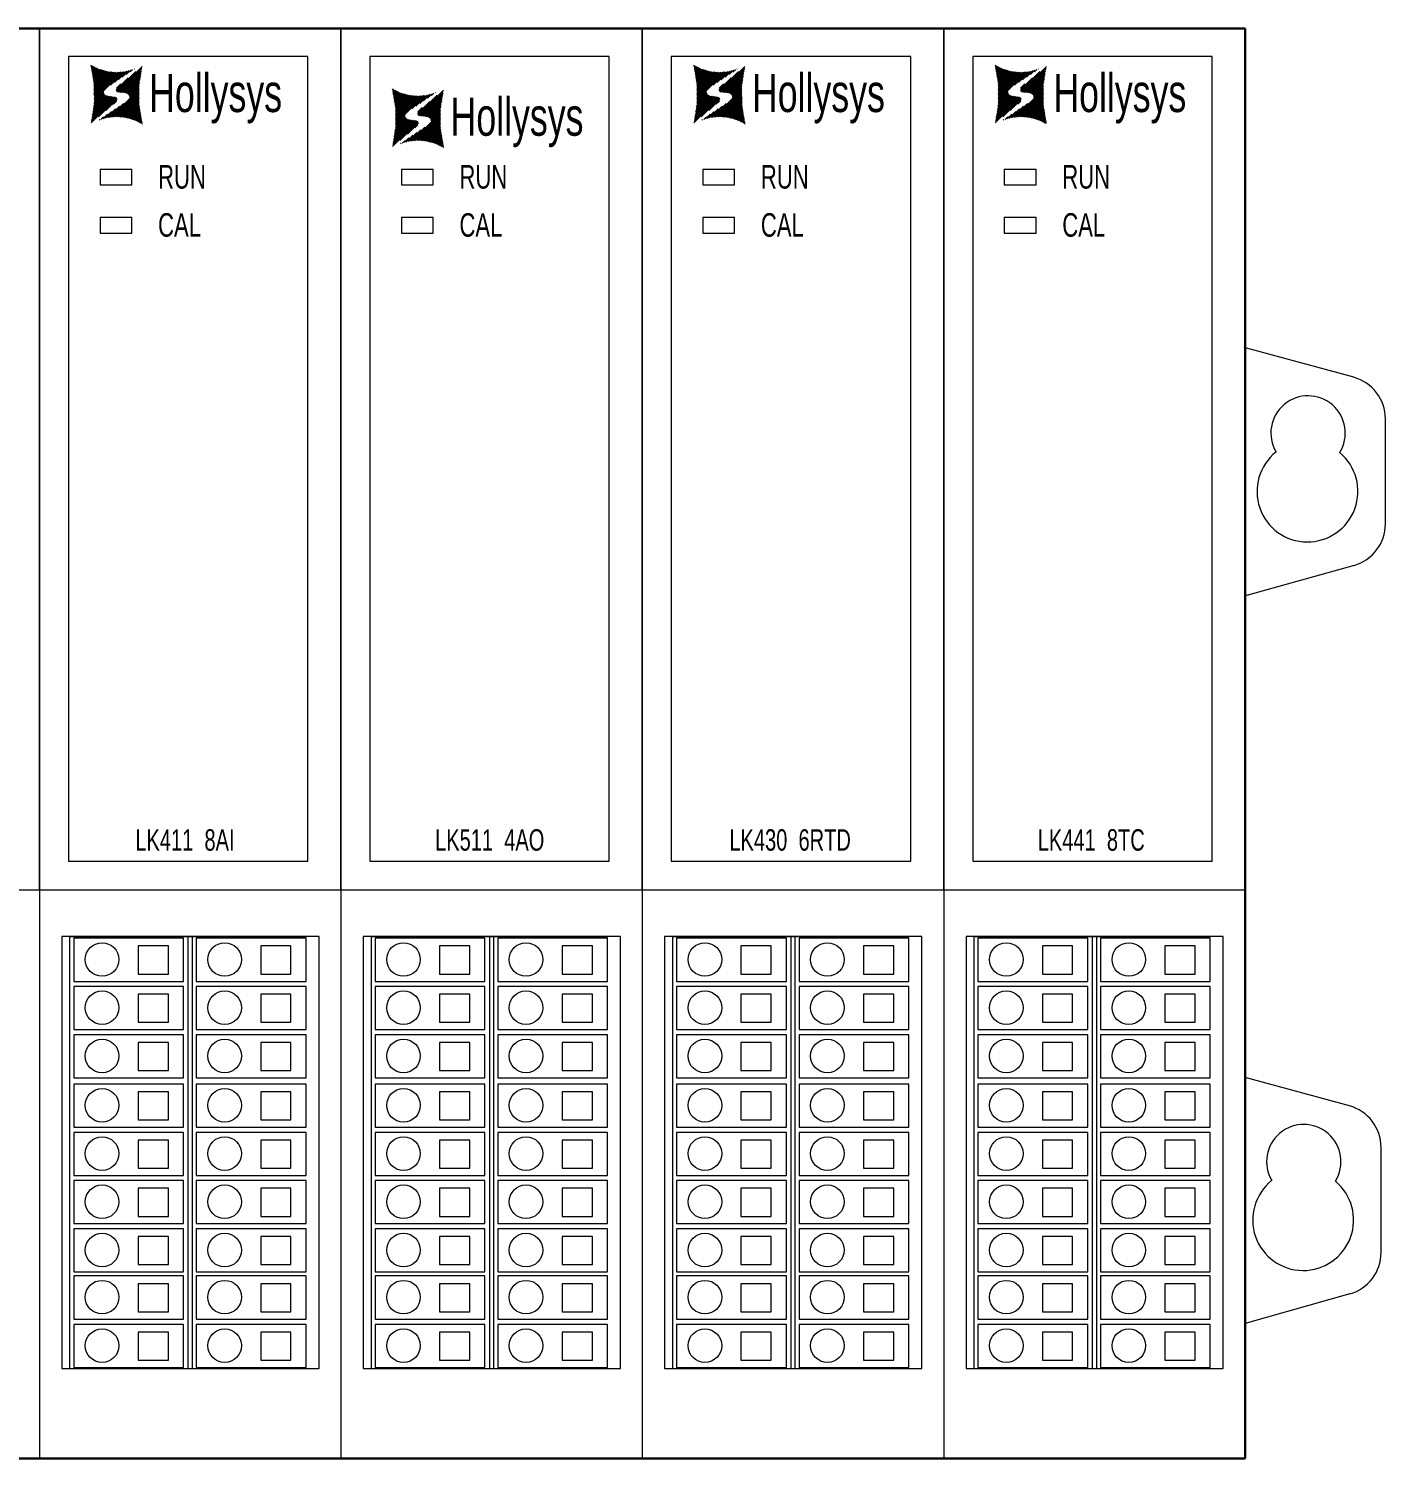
# Model space of a CAD drawing. Header units: millimetres. Extents: x 33157 to 59611, y -29750 to 1750.
# Drawn here: x 57627.2 to 57784.8, y 999.8 to 1165.8 of the extents above; entities that cross this region are included whole.
import ezdxf

# ---------------------------------------------------------------- set-up
doc = ezdxf.new("R2010")
doc.units = ezdxf.units.MM
doc.layers.get('0').update_dxf_attribs({"lineweight": 18})
doc.layers.add('细实线', color=7, linetype='Continuous', lineweight=20)
doc.styles.add('HZ', font='arial.ttf')

# ---------------------------------------------------------------- blocks, each defined once
blk = doc.blocks.new('*X66')
at = {"color": 0}
for p, q in [((53995.5, 1086.4), (53998.43, 1089.33)), ((53995.61, 1086.36), (53998.4, 1089.15)), ((53995.74, 1086.34), (53998.37, 1088.97)), ((53995.41, 1086.61), (53996.82, 1088.02)), ((53995.43, 1086.48), (53997.69, 1088.74)), ((53995.44, 1086.8), (53995.95, 1087.3)), ((53995.88, 1086.32), (53998.34, 1088.79)), ((53996.01, 1086.31), (53998.31, 1088.61)), ((53996.15, 1086.29), (53998.28, 1088.43)), ((53996.28, 1086.27), (53998.26, 1088.25)), ((53996.42, 1086.26), (53998.23, 1088.07)), ((53996.54, 1086.23), (53998.2, 1087.89)), ((53996.66, 1086.19), (53998.17, 1087.71)), ((53996.75, 1086.14), (53998.14, 1087.53)), ((53996.83, 1086.07), (53998.11, 1087.35)), ((53994.81, 1083.44), (53998.08, 1086.71)), ((53994.98, 1083.45), (53998.08, 1086.56)), ((53995.15, 1083.47), (53998.08, 1086.4)), ((53995.32, 1083.49), (53998.08, 1086.25)), ((53995.48, 1083.5), (53998.08, 1086.1)), ((53995.62, 1083.48), (53998.08, 1085.95)), ((53995.75, 1083.47), (53998.09, 1085.8)), ((53995.89, 1083.46), (53998.09, 1085.65)), ((53996.9, 1085.98), (53998.08, 1087.17)), ((53996.94, 1085.87), (53998.08, 1087.01)), ((53996.95, 1085.72), (53998.08, 1086.86)), ((53994.07, 1083.3), (53994.87, 1084.1)), ((53994.29, 1083.37), (53995.33, 1084.41)), ((53994.47, 1083.4), (53995.79, 1084.72)), ((53994.64, 1083.42), (53996.25, 1085.02)), ((53996.03, 1083.45), (53998.09, 1085.5)), ((53996.17, 1083.43), (53998.09, 1085.35)), ((53996.31, 1083.42), (53998.09, 1085.2)), ((53996.45, 1083.41), (53998.09, 1085.05)), ((53996.58, 1083.38), (53998.09, 1084.9)), ((53996.69, 1083.35), (53998.11, 1084.76)), ((53996.81, 1083.31), (53998.13, 1084.63)), ((53996.93, 1083.28), (53998.15, 1084.5)), ((53997.05, 1083.25), (53998.17, 1084.37)), ((53997.17, 1083.21), (53998.2, 1084.24)), ((53997.29, 1083.18), (53998.22, 1084.11)), ((53997.4, 1083.15), (53998.24, 1083.98)), ((53993.43, 1083.11), (53993.5, 1083.18)), ((53993.64, 1083.18), (53993.96, 1083.49)), ((53993.86, 1083.24), (53994.41, 1083.8)), ((53997.52, 1083.11), (53998.26, 1083.85)), ((53997.62, 1083.06), (53998.28, 1083.72)), ((53997.72, 1083.01), (53998.31, 1083.59)), ((53997.82, 1082.96), (53998.33, 1083.46)), ((53997.93, 1082.91), (53998.35, 1083.33)), ((53998.03, 1082.86), (53998.37, 1083.21)), ((53998.13, 1082.81), (53998.39, 1083.08)), ((53998.23, 1082.76), (53998.42, 1082.95)), ((53998.33, 1082.71), (53998.44, 1082.82)), ((53998.43, 1082.66), (53998.46, 1082.69))]:
    blk.add_line(p, q, dxfattribs=at)
blk = doc.blocks.new('*X67')
at = {"color": 0}
for p, q in [((53992.47, 1089.44), (53992.51, 1089.48)), ((53992.49, 1089.31), (53992.61, 1089.43)), ((53992.52, 1089.18), (53992.71, 1089.38)), ((53992.54, 1089.05), (53992.81, 1089.33)), ((53992.56, 1088.92), (53992.92, 1089.28)), ((53992.58, 1088.79), (53993.02, 1089.23)), ((53992.6, 1088.66), (53993.12, 1089.18)), ((53992.63, 1088.53), (53993.22, 1089.13)), ((53992.65, 1088.4), (53993.32, 1089.08)), ((53992.67, 1088.27), (53993.42, 1089.03)), ((53992.69, 1088.14), (53993.54, 1088.99)), ((53992.71, 1088.01), (53993.66, 1088.96)), ((53997.04, 1088.7), (53997.32, 1088.98)), ((53997.5, 1089), (53997.53, 1089.04)), ((53992.74, 1087.88), (53993.78, 1088.93)), ((53992.76, 1087.75), (53993.9, 1088.89)), ((53992.78, 1087.62), (53994.01, 1088.86)), ((53992.8, 1087.49), (53994.13, 1088.83)), ((53992.82, 1087.36), (53994.25, 1088.79)), ((53992.84, 1087.23), (53994.37, 1088.76)), ((53992.84, 1087.08), (53994.5, 1088.74)), ((53992.84, 1086.93), (53994.64, 1088.72)), ((53992.84, 1086.78), (53994.78, 1088.71)), ((53992.84, 1086.62), (53994.92, 1088.7)), ((53992.84, 1086.47), (53995.05, 1088.69)), ((53992.84, 1086.32), (53995.19, 1088.67)), ((53992.84, 1086.17), (53995.33, 1088.66)), ((53992.84, 1086.02), (53995.47, 1088.65)), ((53992.85, 1085.42), (53996.14, 1088.71)), ((53992.85, 1085.57), (53995.97, 1088.69)), ((53992.85, 1085.72), (53995.81, 1088.68)), ((53992.85, 1085.87), (53995.64, 1088.66)), ((53994.75, 1087.17), (53996.31, 1088.73)), ((53995.21, 1087.47), (53996.48, 1088.74)), ((53995.66, 1087.78), (53996.67, 1088.79)), ((53996.12, 1088.09), (53996.89, 1088.85)), ((53996.58, 1088.39), (53997.1, 1088.91)), ((53992.5, 1082.79), (53995.44, 1085.73)), ((53992.53, 1082.97), (53995.33, 1085.78)), ((53992.56, 1083.15), (53995.21, 1085.8)), ((53992.58, 1083.33), (53995.07, 1085.82)), ((53992.61, 1083.51), (53994.93, 1085.83)), ((53992.64, 1083.69), (53994.8, 1085.85)), ((53992.67, 1083.87), (53994.67, 1085.87)), ((53992.7, 1084.05), (53994.53, 1085.89)), ((53992.73, 1084.23), (53994.4, 1085.91)), ((53992.75, 1084.41), (53994.29, 1085.95)), ((53992.78, 1084.59), (53994.19, 1086)), ((53992.81, 1084.77), (53994.1, 1086.07)), ((53992.84, 1084.95), (53994.04, 1086.15)), ((53992.85, 1085.27), (53993.98, 1086.4)), ((53992.85, 1085.12), (53993.99, 1086.26)), ((53993.36, 1083.51), (53995.5, 1085.65)), ((53994.23, 1084.22), (53995.52, 1085.51)), ((53995.1, 1084.94), (53995.46, 1085.3))]:
    blk.add_line(p, q, dxfattribs=at)
blk = doc.blocks.new('LK750')
at = {"layer": '细实线'}
for points in [[(53986.51, 1093.73), (53986.51, 993.73), (54021.51, 993.73), (54021.51, 1093.73)], [(53989.88, 1090.5), (53989.88, 997.06), (54017.68, 997.06), (54017.68, 1090.5)], [(53993.55, 1079.3), (53993.55, 1077.5), (53997.23, 1077.5), (53997.23, 1079.3)], [(53993.92, 1072.2), (53993.92, 1070.4), (53997.6, 1070.4), (53997.6, 1072.2)], [(53993.92, 1068), (53993.92, 1066.19), (53997.6, 1066.19), (53997.6, 1068)], [(53993.92, 1063.79), (53993.92, 1061.99), (53997.6, 1061.99), (53997.6, 1063.79)], [(53993.92, 1059.59), (53993.92, 1057.78), (53997.6, 1057.78), (53997.6, 1059.59)], [(53993.92, 1055.38), (53993.92, 1053.58), (53997.6, 1053.58), (53997.6, 1055.38)], [(53993.92, 1051.18), (53993.92, 1049.37), (53997.6, 1049.37), (53997.6, 1051.18)], [(53993.92, 1046.97), (53993.92, 1045.17), (53997.6, 1045.17), (53997.6, 1046.97)], [(53993.92, 1042.77), (53993.92, 1040.96), (53997.6, 1040.96), (53997.6, 1042.77)], [(53993.92, 1038.38), (53993.92, 1036.58), (53997.6, 1036.58), (53997.6, 1038.38)], [(53993.92, 1034.18), (53993.92, 1032.37), (53997.6, 1032.37), (53997.6, 1034.18)], [(53993.92, 1029.97), (53993.92, 1028.17), (53997.6, 1028.17), (53997.6, 1029.97)], [(53993.92, 1025.77), (53993.92, 1023.96), (53997.6, 1023.96), (53997.6, 1025.77)], [(53993.92, 1021.27), (53993.92, 1019.47), (53997.6, 1019.47), (53997.6, 1021.27)], [(53993.92, 1017.07), (53993.92, 1015.27), (53997.6, 1015.27), (53997.6, 1017.07)], [(53993.92, 1012.86), (53993.92, 1011.06), (53997.6, 1011.06), (53997.6, 1012.86)], [(53993.92, 1008.66), (53993.92, 1006.85), (53997.6, 1006.85), (53997.6, 1008.66)]]:
    blk.add_lwpolyline(points, close=True, dxfattribs=at)
at = {"color": 0}
for name in ['*X67', '*X66']:
    blk.add_blockref(name, (0, 0), dxfattribs=at)
at = {"color": 7, "linetype": 'Continuous', "style": 'HZ', "width": 0.67}
for s, height, p in [('Hollysys', 4.432, (53999.24, 1084.05)), ('RUN', 2.737, (54000.28, 1077.08)), ('01', 2.737, (54000.55, 1070.22)), ('02', 2.737, (54000.55, 1066.02)), ('03', 2.737, (54000.55, 1061.81)), ('04', 2.737, (54000.55, 1057.61)), ('05', 2.737, (54000.55, 1053.4)), ('06', 2.737, (54000.55, 1049.2)), ('07', 2.737, (54000.55, 1044.99)), ('08', 2.737, (54000.55, 1040.78)), ('09', 2.737, (54000.55, 1036.4)), ('10', 2.737, (54000.55, 1032.2)), ('11', 2.737, (54000.55, 1027.99)), ('12', 2.737, (54000.55, 1023.79)), ('13', 2.737, (54000.55, 1019.29)), ('14', 2.737, (54000.55, 1015.09)), ('15', 2.737, (54000.55, 1010.88)), ('16', 2.737, (54000.55, 1006.68))]:
    blk.add_text(s, height=height, dxfattribs=at).set_placement(p)
at = {"color": 7, "linetype": 'Continuous', "insert": (53996.22, 998.25), "char_height": 2.4883, "width": 20.7552, "attachment_point": 7, "style": 'HZ'}
blk.add_mtext('{\\W0.67;LK750  16DO}', dxfattribs=at)
blk = doc.blocks.new('*X33')
at = {"color": 0}
for p, q in [((53844.97, 888.84), (53845.01, 888.88)), ((53844.99, 888.71), (53845.11, 888.83)), ((53845.02, 888.58), (53845.21, 888.77)), ((53845.04, 888.45), (53845.31, 888.72)), ((53845.06, 888.32), (53845.42, 888.67)), ((53845.08, 888.19), (53845.52, 888.62)), ((53845.1, 888.06), (53845.62, 888.57)), ((53845.13, 887.93), (53845.72, 888.52)), ((53845.15, 887.8), (53845.82, 888.47)), ((53845.17, 887.67), (53845.92, 888.42)), ((53845.19, 887.54), (53846.04, 888.39)), ((53845.21, 887.41), (53846.16, 888.36)), ((53845.24, 887.28), (53846.28, 888.32)), ((53845.26, 887.15), (53846.4, 888.29)), ((53845.28, 887.02), (53846.51, 888.26)), ((53845.3, 886.89), (53846.63, 888.22)), ((53845.32, 886.76), (53846.75, 888.19)), ((53845.34, 886.62), (53846.87, 888.16)), ((53845.34, 886.47), (53847, 888.13)), ((53845.34, 886.32), (53847.14, 888.12)), ((53845.34, 886.17), (53847.28, 888.11)), ((53845.35, 884.81), (53848.64, 888.11)), ((53847.25, 886.56), (53848.81, 888.12)), ((53847.71, 886.87), (53848.98, 888.14)), ((53848.16, 887.17), (53849.17, 888.18)), ((53848.62, 887.48), (53849.39, 888.25)), ((53849.08, 887.79), (53849.6, 888.31)), ((53849.54, 888.09), (53849.82, 888.37)), ((53850, 888.4), (53850.03, 888.44)), ((53845.34, 886.02), (53847.42, 888.09)), ((53845.34, 885.87), (53847.55, 888.08)), ((53845.34, 885.72), (53847.69, 888.07)), ((53845.34, 885.57), (53847.83, 888.06)), ((53845.34, 885.42), (53847.97, 888.04)), ((53845.35, 884.96), (53848.47, 888.09)), ((53845.35, 885.12), (53848.31, 888.07)), ((53845.35, 885.27), (53848.14, 888.06)), ((53845, 882.19), (53847.94, 885.13)), ((53845.03, 882.37), (53847.83, 885.18)), ((53845.06, 882.55), (53847.71, 885.2)), ((53845.08, 882.73), (53847.57, 885.21)), ((53845.11, 882.91), (53847.43, 885.23)), ((53845.14, 883.09), (53847.3, 885.25)), ((53845.17, 883.27), (53847.17, 885.27)), ((53845.2, 883.45), (53847.03, 885.28)), ((53845.23, 883.63), (53846.9, 885.31)), ((53845.25, 883.81), (53846.79, 885.34)), ((53845.28, 883.99), (53846.69, 885.4)), ((53845.31, 884.17), (53846.6, 885.46)), ((53845.34, 884.35), (53846.54, 885.55)), ((53845.35, 884.66), (53846.48, 885.79)), ((53845.35, 884.51), (53846.49, 885.65)), ((53845.86, 882.9), (53848, 885.04)), ((53846.73, 883.62), (53848.02, 884.91)), ((53847.6, 884.34), (53847.96, 884.7))]:
    blk.add_line(p, q, dxfattribs=at)
blk = doc.blocks.new('*X34')
at = {"color": 0}
for p, q in [((53847.93, 885.88), (53850.19, 888.14)), ((53848, 885.8), (53850.93, 888.72)), ((53848.11, 885.76), (53850.9, 888.54)), ((53848.24, 885.74), (53850.87, 888.36)), ((53848.38, 885.72), (53850.84, 888.18)), ((53847.91, 886.01), (53849.32, 887.42)), ((53847.94, 886.2), (53848.45, 886.7)), ((53848.51, 885.7), (53850.81, 888)), ((53848.65, 885.69), (53850.78, 887.82)), ((53848.78, 885.67), (53850.76, 887.64)), ((53848.92, 885.65), (53850.73, 887.46)), ((53849.04, 885.63), (53850.7, 887.28)), ((53849.16, 885.59), (53850.67, 887.1)), ((53849.25, 885.53), (53850.64, 886.92)), ((53849.33, 885.46), (53850.61, 886.74)), ((53849.4, 885.38), (53850.58, 886.56)), ((53847.31, 882.83), (53850.58, 886.1)), ((53847.48, 882.85), (53850.58, 885.95)), ((53847.65, 882.87), (53850.58, 885.8)), ((53847.82, 882.88), (53850.58, 885.65)), ((53847.98, 882.89), (53850.58, 885.5)), ((53848.12, 882.88), (53850.58, 885.35)), ((53848.25, 882.87), (53850.59, 885.2)), ((53848.39, 882.85), (53850.59, 885.05)), ((53848.53, 882.84), (53850.59, 884.9)), ((53849.44, 885.27), (53850.58, 886.4)), ((53849.45, 885.12), (53850.58, 886.25)), ((53846.36, 882.64), (53846.91, 883.19)), ((53846.57, 882.7), (53847.37, 883.5)), ((53846.79, 882.76), (53847.83, 883.81)), ((53846.97, 882.8), (53848.29, 884.11)), ((53847.14, 882.82), (53848.75, 884.42)), ((53848.67, 882.83), (53850.59, 884.74)), ((53848.81, 882.82), (53850.59, 884.59)), ((53848.95, 882.8), (53850.59, 884.44)), ((53849.08, 882.78), (53850.59, 884.29)), ((53849.19, 882.74), (53850.61, 884.16)), ((53849.31, 882.71), (53850.63, 884.03)), ((53849.43, 882.68), (53850.65, 883.9)), ((53849.55, 882.64), (53850.67, 883.77)), ((53849.67, 882.61), (53850.7, 883.64)), ((53849.79, 882.58), (53850.72, 883.51)), ((53849.9, 882.54), (53850.74, 883.38)), ((53850.02, 882.51), (53850.76, 883.25)), ((53850.12, 882.46), (53850.78, 883.12)), ((53845.93, 882.51), (53846, 882.58)), ((53846.14, 882.57), (53846.46, 882.89)), ((53850.22, 882.41), (53850.81, 882.99)), ((53850.32, 882.36), (53850.83, 882.86)), ((53850.43, 882.31), (53850.85, 882.73)), ((53850.53, 882.26), (53850.87, 882.6)), ((53850.63, 882.21), (53850.89, 882.47)), ((53850.73, 882.16), (53850.92, 882.34)), ((53850.83, 882.1), (53850.94, 882.21)), ((53850.93, 882.05), (53850.96, 882.08))]:
    blk.add_line(p, q, dxfattribs=at)
blk = doc.blocks.new('LK411')
at = {"layer": '细实线'}
for points in [[(53839.01, 893.13), (53839.01, 793.13), (53874.01, 793.13), (53874.01, 893.13)], [(53842.38, 889.9), (53842.38, 796.45), (53870.18, 796.45), (53870.18, 889.9)], [(53846.05, 876.78), (53846.05, 874.98), (53849.73, 874.98), (53849.73, 876.78)], [(53846.05, 871.18), (53846.05, 869.38), (53849.73, 869.38), (53849.73, 871.18)]]:
    blk.add_lwpolyline(points, close=True, dxfattribs=at)
at = {"color": 0}
for name in ['*X33', '*X34']:
    blk.add_blockref(name, (0, 0), dxfattribs=at)
at = {"color": 7, "linetype": 'Continuous', "style": 'HZ', "width": 0.67}
for s, height, p in [('Hollysys', 4.432, (53851.74, 883.44)), ('RUN', 2.737, (53852.78, 874.55)), ('CAL', 2.737, (53852.78, 868.96))]:
    blk.add_text(s, height=height, dxfattribs=at).set_placement(p)
at = {"color": 7, "linetype": 'Continuous', "insert": (53850.14, 797.65), "char_height": 2.4883, "width": 16.72, "attachment_point": 7, "style": 'HZ'}
blk.add_mtext('{\\W0.67;LK411  8AI}', dxfattribs=at)
blk = doc.blocks.new('*X42')
at = {"color": 0}
for p, q in [((53848, 683.05), (53850.93, 685.97)), ((53848.11, 683.01), (53850.9, 685.79)), ((53848.24, 682.99), (53850.87, 685.61)), ((53847.91, 683.26), (53849.32, 684.67)), ((53847.93, 683.13), (53850.19, 685.39)), ((53847.94, 683.45), (53848.45, 683.95)), ((53848.38, 682.97), (53850.84, 685.43)), ((53848.51, 682.95), (53850.81, 685.25)), ((53848.65, 682.94), (53850.78, 685.07)), ((53848.78, 682.92), (53850.76, 684.89)), ((53848.92, 682.9), (53850.73, 684.71)), ((53849.04, 682.88), (53850.7, 684.53)), ((53849.16, 682.84), (53850.67, 684.35)), ((53849.25, 682.78), (53850.64, 684.17)), ((53849.33, 682.71), (53850.61, 683.99)), ((53847.31, 680.08), (53850.58, 683.35)), ((53847.48, 680.1), (53850.58, 683.2)), ((53847.65, 680.12), (53850.58, 683.05)), ((53847.82, 680.13), (53850.58, 682.9)), ((53847.98, 680.14), (53850.58, 682.75)), ((53848.12, 680.13), (53850.58, 682.6)), ((53848.25, 680.12), (53850.59, 682.45)), ((53848.39, 680.1), (53850.59, 682.3)), ((53849.4, 682.63), (53850.58, 683.81)), ((53849.44, 682.52), (53850.58, 683.65)), ((53849.45, 682.37), (53850.58, 683.5)), ((53846.57, 679.95), (53847.37, 680.75)), ((53846.79, 680.01), (53847.83, 681.06)), ((53846.97, 680.05), (53848.29, 681.36)), ((53847.14, 680.07), (53848.75, 681.67)), ((53848.53, 680.09), (53850.59, 682.15)), ((53848.67, 680.08), (53850.59, 681.99)), ((53848.81, 680.07), (53850.59, 681.84)), ((53848.95, 680.05), (53850.59, 681.69)), ((53849.08, 680.03), (53850.59, 681.54)), ((53849.19, 679.99), (53850.61, 681.41)), ((53849.31, 679.96), (53850.63, 681.28)), ((53849.43, 679.93), (53850.65, 681.15)), ((53849.55, 679.89), (53850.67, 681.02)), ((53849.67, 679.86), (53850.7, 680.89)), ((53849.79, 679.83), (53850.72, 680.76)), ((53849.9, 679.79), (53850.74, 680.63)), ((53845.93, 679.76), (53846, 679.83)), ((53846.14, 679.82), (53846.46, 680.14)), ((53846.36, 679.89), (53846.91, 680.44)), ((53850.02, 679.76), (53850.76, 680.5)), ((53850.12, 679.71), (53850.78, 680.37)), ((53850.22, 679.66), (53850.81, 680.24)), ((53850.32, 679.61), (53850.83, 680.11)), ((53850.43, 679.56), (53850.85, 679.98)), ((53850.53, 679.51), (53850.87, 679.85)), ((53850.63, 679.46), (53850.89, 679.72)), ((53850.73, 679.41), (53850.92, 679.59)), ((53850.83, 679.35), (53850.94, 679.46)), ((53850.93, 679.3), (53850.96, 679.33))]:
    blk.add_line(p, q, dxfattribs=at)
blk = doc.blocks.new('*X43')
at = {"color": 0}
for p, q in [((53844.97, 686.09), (53845.01, 686.13)), ((53844.99, 685.96), (53845.11, 686.08)), ((53845.02, 685.83), (53845.21, 686.03)), ((53845.04, 685.7), (53845.31, 685.97)), ((53845.06, 685.57), (53845.42, 685.92)), ((53845.08, 685.44), (53845.52, 685.87)), ((53845.1, 685.31), (53845.62, 685.82)), ((53845.13, 685.18), (53845.72, 685.77)), ((53845.15, 685.05), (53845.82, 685.72)), ((53845.17, 684.92), (53845.92, 685.67)), ((53845.19, 684.79), (53846.04, 685.64)), ((53845.21, 684.66), (53846.16, 685.61)), ((53849.54, 685.34), (53849.82, 685.62)), ((53850, 685.65), (53850.03, 685.69)), ((53845.24, 684.53), (53846.28, 685.57)), ((53845.26, 684.4), (53846.4, 685.54)), ((53845.28, 684.27), (53846.51, 685.51)), ((53845.3, 684.14), (53846.63, 685.47)), ((53845.32, 684.01), (53846.75, 685.44)), ((53845.34, 683.87), (53846.87, 685.41)), ((53845.34, 683.72), (53847, 685.38)), ((53845.34, 683.57), (53847.14, 685.37)), ((53845.34, 683.42), (53847.28, 685.36)), ((53845.34, 683.27), (53847.42, 685.34)), ((53845.34, 683.12), (53847.55, 685.33)), ((53845.34, 682.97), (53847.69, 685.32)), ((53845.34, 682.82), (53847.83, 685.31)), ((53845.34, 682.67), (53847.97, 685.29)), ((53845.35, 682.06), (53848.64, 685.36)), ((53845.35, 682.21), (53848.47, 685.34)), ((53845.35, 682.37), (53848.31, 685.32)), ((53845.35, 682.52), (53848.14, 685.31)), ((53847.25, 683.81), (53848.81, 685.37)), ((53847.71, 684.12), (53848.98, 685.39)), ((53848.16, 684.43), (53849.17, 685.43)), ((53848.62, 684.73), (53849.39, 685.5)), ((53849.08, 685.04), (53849.6, 685.56)), ((53845, 679.44), (53847.94, 682.38)), ((53845.03, 679.62), (53847.83, 682.43)), ((53845.06, 679.8), (53847.71, 682.45)), ((53845.08, 679.98), (53847.57, 682.46)), ((53845.11, 680.16), (53847.43, 682.48)), ((53845.14, 680.34), (53847.3, 682.5)), ((53845.17, 680.52), (53847.17, 682.52)), ((53845.2, 680.7), (53847.03, 682.53)), ((53845.23, 680.88), (53846.9, 682.56)), ((53845.25, 681.06), (53846.79, 682.59)), ((53845.28, 681.24), (53846.69, 682.65)), ((53845.31, 681.42), (53846.6, 682.71)), ((53845.34, 681.6), (53846.54, 682.8)), ((53845.35, 681.91), (53846.48, 683.04)), ((53845.35, 681.76), (53846.49, 682.9)), ((53845.86, 680.15), (53848, 682.29)), ((53846.73, 680.87), (53848.02, 682.16)), ((53847.6, 681.59), (53847.96, 681.95))]:
    blk.add_line(p, q, dxfattribs=at)
blk = doc.blocks.new('LK511')
at = {"layer": '细实线'}
for points in [[(53839.01, 693.13), (53839.01, 593.13), (53874.01, 593.13), (53874.01, 693.13)], [(53842.38, 689.9), (53842.38, 596.45), (53870.18, 596.45), (53870.18, 689.9)], [(53846.05, 676.78), (53846.05, 674.98), (53849.73, 674.98), (53849.73, 676.78)], [(53846.05, 671.18), (53846.05, 669.38), (53849.73, 669.38), (53849.73, 671.18)]]:
    blk.add_lwpolyline(points, close=True, dxfattribs=at)
at = {"color": 0}
for name in ['*X43', '*X42']:
    blk.add_blockref(name, (0, 0), dxfattribs=at)
at = {"color": 7, "linetype": 'Continuous', "style": 'HZ', "width": 0.67}
for s, height, p in [('Hollysys', 4.432, (53851.74, 680.69)), ('RUN', 2.737, (53852.78, 674.55)), ('CAL', 2.737, (53852.78, 668.96))]:
    blk.add_text(s, height=height, dxfattribs=at).set_placement(p)
at = {"color": 7, "linetype": 'Continuous', "insert": (53849.95, 597.65), "char_height": 2.4883, "width": 18.6242, "attachment_point": 7, "style": 'HZ'}
blk.add_mtext('{\\W0.67;LK511  4AO}', dxfattribs=at)
blk = doc.blocks.new('*X36')
at = {"color": 0}
for p, q in [((54290.43, 885.88), (54292.69, 888.14)), ((54290.5, 885.8), (54293.43, 888.72)), ((54290.61, 885.76), (54293.4, 888.54)), ((54290.74, 885.74), (54293.37, 888.36)), ((54290.88, 885.72), (54293.34, 888.18)), ((54290.41, 886.01), (54291.82, 887.42)), ((54290.44, 886.2), (54290.95, 886.7)), ((54291.01, 885.7), (54293.31, 888)), ((54291.15, 885.69), (54293.28, 887.82)), ((54291.28, 885.67), (54293.26, 887.64)), ((54291.42, 885.65), (54293.23, 887.46)), ((54291.54, 885.63), (54293.2, 887.28)), ((54291.66, 885.59), (54293.17, 887.1)), ((54291.75, 885.53), (54293.14, 886.92)), ((54291.83, 885.46), (54293.11, 886.74)), ((54291.9, 885.38), (54293.08, 886.56)), ((54289.81, 882.83), (54293.08, 886.1)), ((54289.98, 882.85), (54293.08, 885.95)), ((54290.15, 882.87), (54293.08, 885.8)), ((54290.32, 882.88), (54293.08, 885.65)), ((54290.48, 882.89), (54293.08, 885.5)), ((54290.62, 882.88), (54293.08, 885.35)), ((54290.75, 882.87), (54293.09, 885.2)), ((54290.89, 882.85), (54293.09, 885.05)), ((54291.03, 882.84), (54293.09, 884.9)), ((54291.94, 885.27), (54293.08, 886.4)), ((54291.95, 885.12), (54293.08, 886.25)), ((54288.86, 882.64), (54289.41, 883.19)), ((54289.07, 882.7), (54289.87, 883.5)), ((54289.29, 882.76), (54290.33, 883.81)), ((54289.47, 882.8), (54290.79, 884.11)), ((54289.64, 882.82), (54291.25, 884.42)), ((54291.17, 882.83), (54293.09, 884.74)), ((54291.31, 882.82), (54293.09, 884.59)), ((54291.45, 882.8), (54293.09, 884.44)), ((54291.58, 882.78), (54293.09, 884.29)), ((54291.69, 882.74), (54293.11, 884.16)), ((54291.81, 882.71), (54293.13, 884.03)), ((54291.93, 882.68), (54293.15, 883.9)), ((54292.05, 882.64), (54293.17, 883.77)), ((54292.17, 882.61), (54293.2, 883.64)), ((54292.29, 882.58), (54293.22, 883.51)), ((54292.4, 882.54), (54293.24, 883.38)), ((54292.52, 882.51), (54293.26, 883.25)), ((54292.62, 882.46), (54293.28, 883.12)), ((54288.43, 882.51), (54288.5, 882.58)), ((54288.64, 882.57), (54288.96, 882.89)), ((54292.72, 882.41), (54293.31, 882.99)), ((54292.82, 882.36), (54293.33, 882.86)), ((54292.93, 882.31), (54293.35, 882.73)), ((54293.03, 882.26), (54293.37, 882.6)), ((54293.13, 882.21), (54293.39, 882.47)), ((54293.23, 882.16), (54293.42, 882.34)), ((54293.33, 882.1), (54293.44, 882.21)), ((54293.43, 882.05), (54293.46, 882.08))]:
    blk.add_line(p, q, dxfattribs=at)
blk = doc.blocks.new('*X37')
at = {"color": 0}
for p, q in [((54287.47, 888.84), (54287.51, 888.88)), ((54287.49, 888.71), (54287.61, 888.83)), ((54287.52, 888.58), (54287.71, 888.77)), ((54287.54, 888.45), (54287.81, 888.72)), ((54287.56, 888.32), (54287.92, 888.67)), ((54287.58, 888.19), (54288.02, 888.62)), ((54287.6, 888.06), (54288.12, 888.57)), ((54287.63, 887.93), (54288.22, 888.52)), ((54287.65, 887.8), (54288.32, 888.47)), ((54287.67, 887.67), (54288.42, 888.42)), ((54287.69, 887.54), (54288.54, 888.39)), ((54287.71, 887.41), (54288.66, 888.36)), ((54287.74, 887.28), (54288.78, 888.32)), ((54287.76, 887.15), (54288.9, 888.29)), ((54287.78, 887.02), (54289.01, 888.26)), ((54287.8, 886.89), (54289.13, 888.22)), ((54287.82, 886.76), (54289.25, 888.19)), ((54287.84, 886.62), (54289.37, 888.16)), ((54287.84, 886.47), (54289.5, 888.13)), ((54287.84, 886.32), (54289.64, 888.12)), ((54287.84, 886.17), (54289.78, 888.11)), ((54287.85, 884.81), (54291.14, 888.11)), ((54289.75, 886.56), (54291.31, 888.12)), ((54290.21, 886.87), (54291.48, 888.14)), ((54290.66, 887.17), (54291.67, 888.18)), ((54291.12, 887.48), (54291.89, 888.25)), ((54291.58, 887.79), (54292.1, 888.31)), ((54292.04, 888.09), (54292.32, 888.37)), ((54292.5, 888.4), (54292.53, 888.44)), ((54287.84, 886.02), (54289.92, 888.09)), ((54287.84, 885.87), (54290.05, 888.08)), ((54287.84, 885.72), (54290.19, 888.07)), ((54287.84, 885.57), (54290.33, 888.06)), ((54287.84, 885.42), (54290.47, 888.04)), ((54287.85, 884.96), (54290.97, 888.09)), ((54287.85, 885.12), (54290.81, 888.07)), ((54287.85, 885.27), (54290.64, 888.06)), ((54287.5, 882.19), (54290.44, 885.13)), ((54287.53, 882.37), (54290.33, 885.18)), ((54287.56, 882.55), (54290.21, 885.2)), ((54287.58, 882.73), (54290.07, 885.21)), ((54287.61, 882.91), (54289.93, 885.23)), ((54287.64, 883.09), (54289.8, 885.25)), ((54287.67, 883.27), (54289.67, 885.27)), ((54287.7, 883.45), (54289.53, 885.28)), ((54287.73, 883.63), (54289.4, 885.31)), ((54287.75, 883.81), (54289.29, 885.34)), ((54287.78, 883.99), (54289.19, 885.4)), ((54287.81, 884.17), (54289.1, 885.46)), ((54287.84, 884.35), (54289.04, 885.55)), ((54287.85, 884.66), (54288.98, 885.79)), ((54287.85, 884.51), (54288.99, 885.65)), ((54288.36, 882.9), (54290.5, 885.04)), ((54289.23, 883.62), (54290.52, 884.91)), ((54290.1, 884.34), (54290.46, 884.7))]:
    blk.add_line(p, q, dxfattribs=at)
blk = doc.blocks.new('LK430')
at = {"layer": '细实线'}
for points in [[(54281.51, 893.13), (54281.51, 793.13), (54316.51, 793.13), (54316.51, 893.13)], [(54284.88, 889.9), (54284.88, 796.45), (54312.68, 796.45), (54312.68, 889.9)], [(54288.55, 876.78), (54288.55, 874.98), (54292.23, 874.98), (54292.23, 876.78)], [(54288.55, 871.18), (54288.55, 869.38), (54292.23, 869.38), (54292.23, 871.18)]]:
    blk.add_lwpolyline(points, close=True, dxfattribs=at)
at = {"color": 0}
for name in ['*X37', '*X36']:
    blk.add_blockref(name, (0, 0), dxfattribs=at)
at = {"color": 7, "linetype": 'Continuous', "style": 'HZ', "width": 0.67}
for s, height, p in [('Hollysys', 4.432, (54294.24, 883.44)), ('RUN', 2.737, (54295.28, 874.55)), ('CAL', 2.737, (54295.28, 868.96))]:
    blk.add_text(s, height=height, dxfattribs=at).set_placement(p)
at = {"color": 7, "linetype": 'Continuous', "insert": (54291.62, 797.65), "char_height": 2.4883, "width": 20.7228, "attachment_point": 7, "style": 'HZ'}
blk.add_mtext('{\\W0.67;LK430  6RTD}', dxfattribs=at)
blk = doc.blocks.new('*X39')
at = {"color": 0}
for p, q in [((54585.43, 885.88), (54587.69, 888.14)), ((54585.5, 885.8), (54588.43, 888.72)), ((54585.61, 885.76), (54588.4, 888.54)), ((54585.74, 885.74), (54588.37, 888.36)), ((54585.88, 885.72), (54588.34, 888.18)), ((54585.41, 886.01), (54586.82, 887.42)), ((54585.44, 886.2), (54585.95, 886.7)), ((54586.01, 885.7), (54588.31, 888)), ((54586.15, 885.69), (54588.28, 887.82)), ((54586.28, 885.67), (54588.26, 887.64)), ((54586.42, 885.65), (54588.23, 887.46)), ((54586.54, 885.63), (54588.2, 887.28)), ((54586.66, 885.59), (54588.17, 887.1)), ((54586.75, 885.53), (54588.14, 886.92)), ((54586.83, 885.46), (54588.11, 886.74)), ((54586.9, 885.38), (54588.08, 886.56)), ((54584.81, 882.83), (54588.08, 886.1)), ((54584.98, 882.85), (54588.08, 885.95)), ((54585.15, 882.87), (54588.08, 885.8)), ((54585.32, 882.88), (54588.08, 885.65)), ((54585.48, 882.89), (54588.08, 885.5)), ((54585.62, 882.88), (54588.08, 885.35)), ((54585.75, 882.87), (54588.09, 885.2)), ((54585.89, 882.85), (54588.09, 885.05)), ((54586.03, 882.84), (54588.09, 884.9)), ((54586.94, 885.27), (54588.08, 886.4)), ((54586.95, 885.12), (54588.08, 886.25)), ((54583.86, 882.64), (54584.41, 883.19)), ((54584.07, 882.7), (54584.87, 883.5)), ((54584.29, 882.76), (54585.33, 883.81)), ((54584.47, 882.8), (54585.79, 884.11)), ((54584.64, 882.82), (54586.25, 884.42)), ((54586.17, 882.83), (54588.09, 884.74)), ((54586.31, 882.82), (54588.09, 884.59)), ((54586.45, 882.8), (54588.09, 884.44)), ((54586.58, 882.78), (54588.09, 884.29)), ((54586.69, 882.74), (54588.11, 884.16)), ((54586.81, 882.71), (54588.13, 884.03)), ((54586.93, 882.68), (54588.15, 883.9)), ((54587.05, 882.64), (54588.17, 883.77)), ((54587.17, 882.61), (54588.2, 883.64)), ((54587.29, 882.58), (54588.22, 883.51)), ((54587.4, 882.54), (54588.24, 883.38)), ((54587.52, 882.51), (54588.26, 883.25)), ((54587.62, 882.46), (54588.28, 883.12)), ((54583.43, 882.51), (54583.5, 882.58)), ((54583.64, 882.57), (54583.96, 882.89)), ((54587.72, 882.41), (54588.31, 882.99)), ((54587.82, 882.36), (54588.33, 882.86)), ((54587.93, 882.31), (54588.35, 882.73)), ((54588.03, 882.26), (54588.37, 882.6)), ((54588.13, 882.21), (54588.39, 882.47)), ((54588.23, 882.16), (54588.42, 882.34)), ((54588.33, 882.1), (54588.44, 882.21)), ((54588.43, 882.05), (54588.46, 882.08))]:
    blk.add_line(p, q, dxfattribs=at)
blk = doc.blocks.new('*X40')
at = {"color": 0}
for p, q in [((54582.47, 888.84), (54582.51, 888.88)), ((54582.49, 888.71), (54582.61, 888.83)), ((54582.52, 888.58), (54582.71, 888.77)), ((54582.54, 888.45), (54582.81, 888.72)), ((54582.56, 888.32), (54582.92, 888.67)), ((54582.58, 888.19), (54583.02, 888.62)), ((54582.6, 888.06), (54583.12, 888.57)), ((54582.63, 887.93), (54583.22, 888.52)), ((54582.65, 887.8), (54583.32, 888.47)), ((54582.67, 887.67), (54583.42, 888.42)), ((54582.69, 887.54), (54583.54, 888.39)), ((54582.71, 887.41), (54583.66, 888.36)), ((54582.74, 887.28), (54583.78, 888.32)), ((54582.76, 887.15), (54583.9, 888.29)), ((54582.78, 887.02), (54584.01, 888.26)), ((54582.8, 886.89), (54584.13, 888.22)), ((54582.82, 886.76), (54584.25, 888.19)), ((54582.84, 886.62), (54584.37, 888.16)), ((54582.84, 886.47), (54584.5, 888.13)), ((54582.84, 886.32), (54584.64, 888.12)), ((54582.84, 886.17), (54584.78, 888.11)), ((54582.85, 884.81), (54586.14, 888.11)), ((54584.75, 886.56), (54586.31, 888.12)), ((54585.21, 886.87), (54586.48, 888.14)), ((54585.66, 887.17), (54586.67, 888.18)), ((54586.12, 887.48), (54586.89, 888.25)), ((54586.58, 887.79), (54587.1, 888.31)), ((54587.04, 888.09), (54587.32, 888.37)), ((54587.5, 888.4), (54587.53, 888.44)), ((54582.84, 886.02), (54584.92, 888.09)), ((54582.84, 885.87), (54585.05, 888.08)), ((54582.84, 885.72), (54585.19, 888.07)), ((54582.84, 885.57), (54585.33, 888.06)), ((54582.84, 885.42), (54585.47, 888.04)), ((54582.85, 884.96), (54585.97, 888.09)), ((54582.85, 885.12), (54585.81, 888.07)), ((54582.85, 885.27), (54585.64, 888.06)), ((54582.5, 882.19), (54585.44, 885.13)), ((54582.53, 882.37), (54585.33, 885.18)), ((54582.56, 882.55), (54585.21, 885.2)), ((54582.58, 882.73), (54585.07, 885.21)), ((54582.61, 882.91), (54584.93, 885.23)), ((54582.64, 883.09), (54584.8, 885.25)), ((54582.67, 883.27), (54584.67, 885.27)), ((54582.7, 883.45), (54584.53, 885.28)), ((54582.73, 883.63), (54584.4, 885.31)), ((54582.75, 883.81), (54584.29, 885.34)), ((54582.78, 883.99), (54584.19, 885.4)), ((54582.81, 884.17), (54584.1, 885.46)), ((54582.84, 884.35), (54584.04, 885.55)), ((54582.85, 884.66), (54583.98, 885.79)), ((54582.85, 884.51), (54583.99, 885.65)), ((54583.36, 882.9), (54585.5, 885.04)), ((54584.23, 883.62), (54585.52, 884.91)), ((54585.1, 884.34), (54585.46, 884.7))]:
    blk.add_line(p, q, dxfattribs=at)
blk = doc.blocks.new('LK441')
at = {"layer": '细实线'}
for points in [[(54576.51, 893.13), (54576.51, 793.13), (54611.51, 793.13), (54611.51, 893.13)], [(54579.88, 889.9), (54579.88, 796.45), (54607.68, 796.45), (54607.68, 889.9)], [(54583.55, 876.78), (54583.55, 874.98), (54587.23, 874.98), (54587.23, 876.78)], [(54583.55, 871.18), (54583.55, 869.38), (54587.23, 869.38), (54587.23, 871.18)]]:
    blk.add_lwpolyline(points, close=True, dxfattribs=at)
at = {"color": 0}
for name in ['*X40', '*X39']:
    blk.add_blockref(name, (0, 0), dxfattribs=at)
at = {"color": 7, "linetype": 'Continuous', "style": 'HZ', "width": 0.67}
for s, height, p in [('Hollysys', 4.432, (54589.24, 883.44)), ('RUN', 2.737, (54590.28, 874.55)), ('CAL', 2.737, (54590.28, 868.96))]:
    blk.add_text(s, height=height, dxfattribs=at).set_placement(p)
at = {"color": 7, "linetype": 'Continuous', "insert": (54587.43, 797.65), "char_height": 2.4883, "width": 18.2468, "attachment_point": 7, "style": 'HZ'}
blk.add_mtext('{\\W0.67;LK441  8TC}', dxfattribs=at)

msp = doc.modelspace()

# ---------------------------------------------------------------- linework, layer by layer
for p, q in [((57628.47, 1165.81), (57628.47, 999.81)), ((57628.47, 1165.81), (57628.47, 999.81)), ((57663.47, 1165.81), (57663.47, 999.81)), ((57698.47, 1165.81), (57698.47, 999.81)), ((57698.47, 1165.81), (57698.47, 999.81)), ((57733.47, 1165.81), (57733.47, 999.81)), ((57781.08, 1125.32), (57768.37, 1128.79)), ((57784.76, 1108.3), (57784.76, 1120.5)), ((57781.12, 1103.48), (57768.37, 1099.9)), ((57768.76, 1100.05), (57768.92, 1100.05)), ((57400.97, 1065.81), (57768.47, 1065.81)), ((57631.97, 1060.4), (57645.71, 1060.4)), ((57631.97, 1060.4), (57631.97, 1010.26)), ((57645.71, 1060.4), (57645.71, 1010.26)), ((57645.71, 1060.4), (57659.46, 1060.4)), ((57646.2, 1060.4), (57646.2, 1010.26)), ((57666.97, 1060.4), (57680.71, 1060.4)), ((57666.97, 1060.4), (57666.97, 1010.26)), ((57680.71, 1060.4), (57680.71, 1010.26)), ((57680.71, 1060.4), (57694.46, 1060.4)), ((57681.2, 1060.4), (57681.2, 1010.26)), ((57701.97, 1060.4), (57715.71, 1060.4)), ((57701.97, 1060.4), (57701.97, 1010.26)), ((57715.71, 1060.4), (57715.71, 1010.26)), ((57715.71, 1060.4), (57729.46, 1060.4)), ((57716.2, 1060.4), (57716.2, 1010.26)), ((57736.97, 1060.4), (57750.71, 1060.4)), ((57736.97, 1060.4), (57736.97, 1010.26)), ((57750.71, 1060.4), (57750.71, 1010.26)), ((57750.71, 1060.4), (57764.46, 1060.4)), ((57751.2, 1060.4), (57751.2, 1010.26)), ((57780.58, 1040.73), (57768.47, 1044.04)), ((57784.26, 1023.71), (57784.26, 1035.91)), ((57780.62, 1018.9), (57768.47, 1015.48))]:
    msp.add_line(p, q)
at = {"lineweight": 30}
msp.add_line((57768.47, 1165.81), (57768.47, 999.81), dxfattribs=at)
msp.add_lwpolyline([(57768.47, 1165.81), (57400.97, 1165.81), (57400.97, 999.81), (57768.47, 999.81)], dxfattribs=at)
for points in [[(57631.06, 1060.4), (57631.06, 1010.26), (57660.94, 1010.26), (57660.94, 1060.4)], [(57632.45, 1060.19), (57632.45, 1055.19), (57645.2, 1055.19), (57645.2, 1060.19)], [(57639.93, 1059.3), (57639.93, 1056.04), (57643.44, 1056.04), (57643.44, 1059.3)], [(57646.68, 1060.19), (57646.68, 1055.19), (57659.43, 1055.19), (57659.43, 1060.19)], [(57654.16, 1059.3), (57654.16, 1056.04), (57657.67, 1056.04), (57657.67, 1059.3)], [(57666.06, 1060.4), (57666.06, 1010.26), (57695.94, 1010.26), (57695.94, 1060.4)], [(57667.45, 1060.19), (57667.45, 1055.19), (57680.2, 1055.19), (57680.2, 1060.19)], [(57674.93, 1059.3), (57674.93, 1056.04), (57678.44, 1056.04), (57678.44, 1059.3)], [(57681.68, 1060.19), (57681.68, 1055.19), (57694.43, 1055.19), (57694.43, 1060.19)], [(57689.16, 1059.3), (57689.16, 1056.04), (57692.67, 1056.04), (57692.67, 1059.3)], [(57701.06, 1060.4), (57701.06, 1010.26), (57730.94, 1010.26), (57730.94, 1060.4)], [(57702.45, 1060.19), (57702.45, 1055.19), (57715.2, 1055.19), (57715.2, 1060.19)], [(57709.93, 1059.3), (57709.93, 1056.04), (57713.44, 1056.04), (57713.44, 1059.3)], [(57716.68, 1060.19), (57716.68, 1055.19), (57729.43, 1055.19), (57729.43, 1060.19)], [(57724.16, 1059.3), (57724.16, 1056.04), (57727.67, 1056.04), (57727.67, 1059.3)], [(57736.06, 1060.4), (57736.06, 1010.26), (57765.94, 1010.26), (57765.94, 1060.4)], [(57737.45, 1060.19), (57737.45, 1055.19), (57750.2, 1055.19), (57750.2, 1060.19)], [(57744.93, 1059.3), (57744.93, 1056.04), (57748.44, 1056.04), (57748.44, 1059.3)], [(57751.68, 1060.19), (57751.68, 1055.19), (57764.43, 1055.19), (57764.43, 1060.19)], [(57759.16, 1059.3), (57759.16, 1056.04), (57762.67, 1056.04), (57762.67, 1059.3)], [(57632.45, 1054.59), (57632.45, 1049.59), (57645.2, 1049.59), (57645.2, 1054.59)], [(57646.68, 1054.59), (57646.68, 1049.59), (57659.43, 1049.59), (57659.43, 1054.59)], [(57667.45, 1054.59), (57667.45, 1049.59), (57680.2, 1049.59), (57680.2, 1054.59)], [(57681.68, 1054.59), (57681.68, 1049.59), (57694.43, 1049.59), (57694.43, 1054.59)], [(57702.45, 1054.59), (57702.45, 1049.59), (57715.2, 1049.59), (57715.2, 1054.59)], [(57716.68, 1054.59), (57716.68, 1049.59), (57729.43, 1049.59), (57729.43, 1054.59)], [(57737.45, 1054.59), (57737.45, 1049.59), (57750.2, 1049.59), (57750.2, 1054.59)], [(57751.68, 1054.59), (57751.68, 1049.59), (57764.43, 1049.59), (57764.43, 1054.59)], [(57639.93, 1053.7), (57639.93, 1050.44), (57643.44, 1050.44), (57643.44, 1053.7)], [(57654.16, 1053.7), (57654.16, 1050.44), (57657.67, 1050.44), (57657.67, 1053.7)], [(57674.93, 1053.7), (57674.93, 1050.44), (57678.44, 1050.44), (57678.44, 1053.7)], [(57689.16, 1053.7), (57689.16, 1050.44), (57692.67, 1050.44), (57692.67, 1053.7)], [(57709.93, 1053.7), (57709.93, 1050.44), (57713.44, 1050.44), (57713.44, 1053.7)], [(57724.16, 1053.7), (57724.16, 1050.44), (57727.67, 1050.44), (57727.67, 1053.7)], [(57744.93, 1053.7), (57744.93, 1050.44), (57748.44, 1050.44), (57748.44, 1053.7)], [(57759.16, 1053.7), (57759.16, 1050.44), (57762.67, 1050.44), (57762.67, 1053.7)], [(57632.45, 1048.99), (57632.45, 1043.99), (57645.2, 1043.99), (57645.2, 1048.99)], [(57639.93, 1048.1), (57639.93, 1044.84), (57643.44, 1044.84), (57643.44, 1048.1)], [(57646.68, 1048.99), (57646.68, 1043.99), (57659.43, 1043.99), (57659.43, 1048.99)], [(57654.16, 1048.1), (57654.16, 1044.84), (57657.67, 1044.84), (57657.67, 1048.1)], [(57667.45, 1048.99), (57667.45, 1043.99), (57680.2, 1043.99), (57680.2, 1048.99)], [(57674.93, 1048.1), (57674.93, 1044.84), (57678.44, 1044.84), (57678.44, 1048.1)], [(57681.68, 1048.99), (57681.68, 1043.99), (57694.43, 1043.99), (57694.43, 1048.99)], [(57689.16, 1048.1), (57689.16, 1044.84), (57692.67, 1044.84), (57692.67, 1048.1)], [(57702.45, 1048.99), (57702.45, 1043.99), (57715.2, 1043.99), (57715.2, 1048.99)], [(57709.93, 1048.1), (57709.93, 1044.84), (57713.44, 1044.84), (57713.44, 1048.1)], [(57716.68, 1048.99), (57716.68, 1043.99), (57729.43, 1043.99), (57729.43, 1048.99)], [(57724.16, 1048.1), (57724.16, 1044.84), (57727.67, 1044.84), (57727.67, 1048.1)], [(57737.45, 1048.99), (57737.45, 1043.99), (57750.2, 1043.99), (57750.2, 1048.99)], [(57744.93, 1048.1), (57744.93, 1044.84), (57748.44, 1044.84), (57748.44, 1048.1)], [(57751.68, 1048.99), (57751.68, 1043.99), (57764.43, 1043.99), (57764.43, 1048.99)], [(57759.16, 1048.1), (57759.16, 1044.84), (57762.67, 1044.84), (57762.67, 1048.1)], [(57632.45, 1043.26), (57632.45, 1038.26), (57645.2, 1038.26), (57645.2, 1043.26)], [(57646.68, 1043.26), (57646.68, 1038.26), (57659.43, 1038.26), (57659.43, 1043.26)], [(57667.45, 1043.26), (57667.45, 1038.26), (57680.2, 1038.26), (57680.2, 1043.26)], [(57681.68, 1043.26), (57681.68, 1038.26), (57694.43, 1038.26), (57694.43, 1043.26)], [(57702.45, 1043.26), (57702.45, 1038.26), (57715.2, 1038.26), (57715.2, 1043.26)], [(57716.68, 1043.26), (57716.68, 1038.26), (57729.43, 1038.26), (57729.43, 1043.26)], [(57737.45, 1043.26), (57737.45, 1038.26), (57750.2, 1038.26), (57750.2, 1043.26)], [(57751.68, 1043.26), (57751.68, 1038.26), (57764.43, 1038.26), (57764.43, 1043.26)], [(57639.93, 1042.37), (57639.93, 1039.11), (57643.44, 1039.11), (57643.44, 1042.37)], [(57654.16, 1042.37), (57654.16, 1039.11), (57657.67, 1039.11), (57657.67, 1042.37)], [(57674.93, 1042.37), (57674.93, 1039.11), (57678.44, 1039.11), (57678.44, 1042.37)], [(57689.16, 1042.37), (57689.16, 1039.11), (57692.67, 1039.11), (57692.67, 1042.37)], [(57709.93, 1042.37), (57709.93, 1039.11), (57713.44, 1039.11), (57713.44, 1042.37)], [(57724.16, 1042.37), (57724.16, 1039.11), (57727.67, 1039.11), (57727.67, 1042.37)], [(57744.93, 1042.37), (57744.93, 1039.11), (57748.44, 1039.11), (57748.44, 1042.37)], [(57759.16, 1042.37), (57759.16, 1039.11), (57762.67, 1039.11), (57762.67, 1042.37)], [(57632.45, 1037.66), (57632.45, 1032.66), (57645.2, 1032.66), (57645.2, 1037.66)], [(57646.68, 1037.66), (57646.68, 1032.66), (57659.43, 1032.66), (57659.43, 1037.66)], [(57667.45, 1037.66), (57667.45, 1032.66), (57680.2, 1032.66), (57680.2, 1037.66)], [(57681.68, 1037.66), (57681.68, 1032.66), (57694.43, 1032.66), (57694.43, 1037.66)], [(57702.45, 1037.66), (57702.45, 1032.66), (57715.2, 1032.66), (57715.2, 1037.66)], [(57716.68, 1037.66), (57716.68, 1032.66), (57729.43, 1032.66), (57729.43, 1037.66)], [(57737.45, 1037.66), (57737.45, 1032.66), (57750.2, 1032.66), (57750.2, 1037.66)], [(57751.68, 1037.66), (57751.68, 1032.66), (57764.43, 1032.66), (57764.43, 1037.66)], [(57639.93, 1036.77), (57639.93, 1033.51), (57643.44, 1033.51), (57643.44, 1036.77)], [(57654.16, 1036.77), (57654.16, 1033.51), (57657.67, 1033.51), (57657.67, 1036.77)], [(57674.93, 1036.77), (57674.93, 1033.51), (57678.44, 1033.51), (57678.44, 1036.77)], [(57689.16, 1036.77), (57689.16, 1033.51), (57692.67, 1033.51), (57692.67, 1036.77)], [(57709.93, 1036.77), (57709.93, 1033.51), (57713.44, 1033.51), (57713.44, 1036.77)], [(57724.16, 1036.77), (57724.16, 1033.51), (57727.67, 1033.51), (57727.67, 1036.77)], [(57744.93, 1036.77), (57744.93, 1033.51), (57748.44, 1033.51), (57748.44, 1036.77)], [(57759.16, 1036.77), (57759.16, 1033.51), (57762.67, 1033.51), (57762.67, 1036.77)], [(57632.45, 1032.06), (57632.45, 1027.06), (57645.2, 1027.06), (57645.2, 1032.06)], [(57639.93, 1031.17), (57639.93, 1027.91), (57643.44, 1027.91), (57643.44, 1031.17)], [(57646.68, 1032.06), (57646.68, 1027.06), (57659.43, 1027.06), (57659.43, 1032.06)], [(57654.16, 1031.17), (57654.16, 1027.91), (57657.67, 1027.91), (57657.67, 1031.17)], [(57667.45, 1032.06), (57667.45, 1027.06), (57680.2, 1027.06), (57680.2, 1032.06)], [(57674.93, 1031.17), (57674.93, 1027.91), (57678.44, 1027.91), (57678.44, 1031.17)], [(57681.68, 1032.06), (57681.68, 1027.06), (57694.43, 1027.06), (57694.43, 1032.06)], [(57689.16, 1031.17), (57689.16, 1027.91), (57692.67, 1027.91), (57692.67, 1031.17)], [(57702.45, 1032.06), (57702.45, 1027.06), (57715.2, 1027.06), (57715.2, 1032.06)], [(57709.93, 1031.17), (57709.93, 1027.91), (57713.44, 1027.91), (57713.44, 1031.17)], [(57716.68, 1032.06), (57716.68, 1027.06), (57729.43, 1027.06), (57729.43, 1032.06)], [(57724.16, 1031.17), (57724.16, 1027.91), (57727.67, 1027.91), (57727.67, 1031.17)], [(57737.45, 1032.06), (57737.45, 1027.06), (57750.2, 1027.06), (57750.2, 1032.06)], [(57744.93, 1031.17), (57744.93, 1027.91), (57748.44, 1027.91), (57748.44, 1031.17)], [(57751.68, 1032.06), (57751.68, 1027.06), (57764.43, 1027.06), (57764.43, 1032.06)], [(57759.16, 1031.17), (57759.16, 1027.91), (57762.67, 1027.91), (57762.67, 1031.17)], [(57632.45, 1026.45), (57632.45, 1021.45), (57645.2, 1021.45), (57645.2, 1026.45)], [(57646.68, 1026.45), (57646.68, 1021.45), (57659.43, 1021.45), (57659.43, 1026.45)], [(57667.45, 1026.45), (57667.45, 1021.45), (57680.2, 1021.45), (57680.2, 1026.45)], [(57681.68, 1026.45), (57681.68, 1021.45), (57694.43, 1021.45), (57694.43, 1026.45)], [(57702.45, 1026.45), (57702.45, 1021.45), (57715.2, 1021.45), (57715.2, 1026.45)], [(57716.68, 1026.45), (57716.68, 1021.45), (57729.43, 1021.45), (57729.43, 1026.45)], [(57737.45, 1026.45), (57737.45, 1021.45), (57750.2, 1021.45), (57750.2, 1026.45)], [(57751.68, 1026.45), (57751.68, 1021.45), (57764.43, 1021.45), (57764.43, 1026.45)], [(57639.93, 1025.55), (57639.93, 1022.3), (57643.44, 1022.3), (57643.44, 1025.55)], [(57654.16, 1025.55), (57654.16, 1022.3), (57657.67, 1022.3), (57657.67, 1025.55)], [(57674.93, 1025.55), (57674.93, 1022.3), (57678.44, 1022.3), (57678.44, 1025.55)], [(57689.16, 1025.55), (57689.16, 1022.3), (57692.67, 1022.3), (57692.67, 1025.55)], [(57709.93, 1025.55), (57709.93, 1022.3), (57713.44, 1022.3), (57713.44, 1025.55)], [(57724.16, 1025.55), (57724.16, 1022.3), (57727.67, 1022.3), (57727.67, 1025.55)], [(57744.93, 1025.55), (57744.93, 1022.3), (57748.44, 1022.3), (57748.44, 1025.55)], [(57759.16, 1025.55), (57759.16, 1022.3), (57762.67, 1022.3), (57762.67, 1025.55)], [(57632.45, 1020.99), (57632.45, 1015.99), (57645.2, 1015.99), (57645.2, 1020.99)], [(57646.68, 1020.99), (57646.68, 1015.99), (57659.43, 1015.99), (57659.43, 1020.99)], [(57667.45, 1020.99), (57667.45, 1015.99), (57680.2, 1015.99), (57680.2, 1020.99)], [(57681.68, 1020.99), (57681.68, 1015.99), (57694.43, 1015.99), (57694.43, 1020.99)], [(57702.45, 1020.99), (57702.45, 1015.99), (57715.2, 1015.99), (57715.2, 1020.99)], [(57716.68, 1020.99), (57716.68, 1015.99), (57729.43, 1015.99), (57729.43, 1020.99)], [(57737.45, 1020.99), (57737.45, 1015.99), (57750.2, 1015.99), (57750.2, 1020.99)], [(57751.68, 1020.99), (57751.68, 1015.99), (57764.43, 1015.99), (57764.43, 1020.99)], [(57639.93, 1020.09), (57639.93, 1016.83), (57643.44, 1016.83), (57643.44, 1020.09)], [(57654.16, 1020.09), (57654.16, 1016.83), (57657.67, 1016.83), (57657.67, 1020.09)], [(57674.93, 1020.09), (57674.93, 1016.83), (57678.44, 1016.83), (57678.44, 1020.09)], [(57689.16, 1020.09), (57689.16, 1016.83), (57692.67, 1016.83), (57692.67, 1020.09)], [(57709.93, 1020.09), (57709.93, 1016.83), (57713.44, 1016.83), (57713.44, 1020.09)], [(57724.16, 1020.09), (57724.16, 1016.83), (57727.67, 1016.83), (57727.67, 1020.09)], [(57744.93, 1020.09), (57744.93, 1016.83), (57748.44, 1016.83), (57748.44, 1020.09)], [(57759.16, 1020.09), (57759.16, 1016.83), (57762.67, 1016.83), (57762.67, 1020.09)], [(57632.45, 1015.36), (57632.45, 1010.36), (57645.2, 1010.36), (57645.2, 1015.36)], [(57639.93, 1014.46), (57639.93, 1011.21), (57643.44, 1011.21), (57643.44, 1014.46)], [(57646.68, 1015.36), (57646.68, 1010.36), (57659.43, 1010.36), (57659.43, 1015.36)], [(57654.16, 1014.46), (57654.16, 1011.21), (57657.67, 1011.21), (57657.67, 1014.46)], [(57667.45, 1015.36), (57667.45, 1010.36), (57680.2, 1010.36), (57680.2, 1015.36)], [(57674.93, 1014.46), (57674.93, 1011.21), (57678.44, 1011.21), (57678.44, 1014.46)], [(57681.68, 1015.36), (57681.68, 1010.36), (57694.43, 1010.36), (57694.43, 1015.36)], [(57689.16, 1014.46), (57689.16, 1011.21), (57692.67, 1011.21), (57692.67, 1014.46)], [(57702.45, 1015.36), (57702.45, 1010.36), (57715.2, 1010.36), (57715.2, 1015.36)], [(57709.93, 1014.46), (57709.93, 1011.21), (57713.44, 1011.21), (57713.44, 1014.46)], [(57716.68, 1015.36), (57716.68, 1010.36), (57729.43, 1010.36), (57729.43, 1015.36)], [(57724.16, 1014.46), (57724.16, 1011.21), (57727.67, 1011.21), (57727.67, 1014.46)], [(57737.45, 1015.36), (57737.45, 1010.36), (57750.2, 1010.36), (57750.2, 1015.36)], [(57744.93, 1014.46), (57744.93, 1011.21), (57748.44, 1011.21), (57748.44, 1014.46)], [(57751.68, 1015.36), (57751.68, 1010.36), (57764.43, 1010.36), (57764.43, 1015.36)], [(57759.16, 1014.46), (57759.16, 1011.21), (57762.67, 1011.21), (57762.67, 1014.46)]]:
    msp.add_lwpolyline(points, close=True)
for centre in [(57635.74, 1057.73), (57649.97, 1057.73), (57670.74, 1057.73), (57684.97, 1057.73), (57705.74, 1057.73), (57719.97, 1057.73), (57740.74, 1057.73), (57754.97, 1057.73), (57635.74, 1052.13), (57649.97, 1052.13), (57670.74, 1052.13), (57684.97, 1052.13), (57705.74, 1052.13), (57719.97, 1052.13), (57740.74, 1052.13), (57754.97, 1052.13), (57635.74, 1046.53), (57649.97, 1046.53), (57670.74, 1046.53), (57684.97, 1046.53), (57705.74, 1046.53), (57719.97, 1046.53), (57740.74, 1046.53), (57754.97, 1046.53), (57635.74, 1040.8), (57649.97, 1040.8), (57670.74, 1040.8), (57684.97, 1040.8), (57705.74, 1040.8), (57719.97, 1040.8), (57740.74, 1040.8), (57754.97, 1040.8), (57635.74, 1035.2), (57649.97, 1035.2), (57670.74, 1035.2), (57684.97, 1035.2), (57705.74, 1035.2), (57719.97, 1035.2), (57740.74, 1035.2), (57754.97, 1035.2), (57635.74, 1029.6), (57649.97, 1029.6), (57670.74, 1029.6), (57684.97, 1029.6), (57705.74, 1029.6), (57719.97, 1029.6), (57740.74, 1029.6), (57754.97, 1029.6), (57635.74, 1023.99), (57649.97, 1023.99), (57670.74, 1023.99), (57684.97, 1023.99), (57705.74, 1023.99), (57719.97, 1023.99), (57740.74, 1023.99), (57754.97, 1023.99), (57635.74, 1018.53), (57649.97, 1018.53), (57670.74, 1018.53), (57684.97, 1018.53), (57705.74, 1018.53), (57719.97, 1018.53), (57740.74, 1018.53), (57754.97, 1018.53), (57635.74, 1012.9), (57649.97, 1012.9), (57670.74, 1012.9), (57684.97, 1012.9), (57705.74, 1012.9), (57719.97, 1012.9), (57740.74, 1012.9), (57754.97, 1012.9)]:
    msp.add_circle(centre, 1.95)
for centre, radius, start, end in [((57779.76, 1120.5), 5, 0, 74.7449), ((57775.78, 1118.85), 4.32, 328.3, 210.6524), ((57775.71, 1112.07), 5.86, 128.6083, 50.3442), ((57779.76, 1108.3), 5, 285.7247, 0), ((57779.26, 1035.91), 5, 0, 74.7449), ((57775.28, 1034.26), 4.32, 328.3, 210.6524), ((57775.21, 1027.48), 5.86, 128.6083, 50.3442), ((57779.26, 1023.71), 5, 285.7247, 0)]:
    msp.add_arc(centre, radius, start, end)

# ---------------------------------------------------------------- block references
at = {"layer": '细实线'}
for name, p in [('LK750', (3606.96, 72.08)), ('LK411', (3789.46, 272.68)), ('LK511', (3824.46, 472.68)), ('LK430', (3416.96, 272.68)), ('LK441', (3156.96, 272.68))]:
    msp.add_blockref(name, p, dxfattribs=at)

doc.saveas('drawing.dxf')
